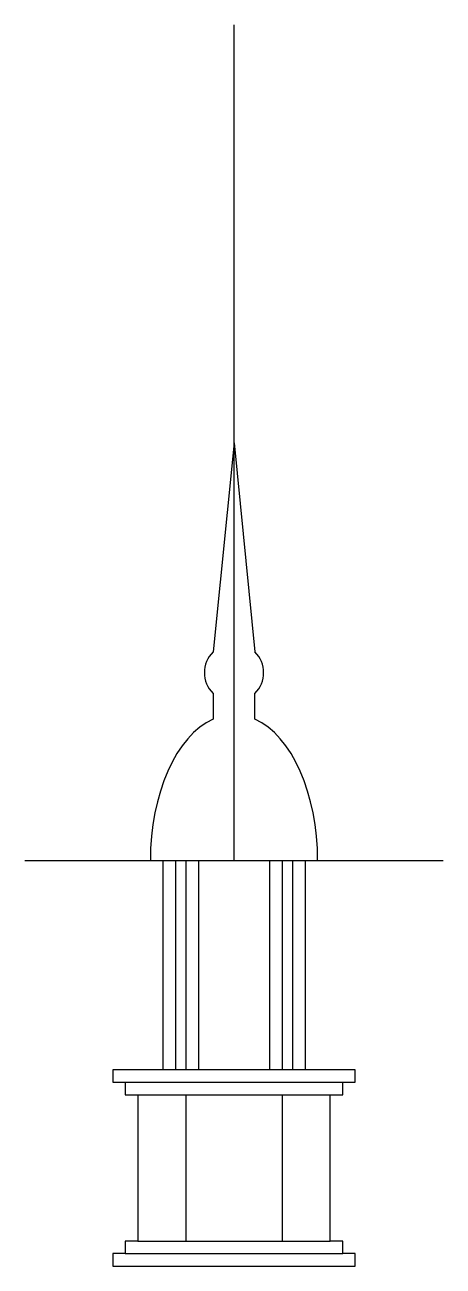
# Model space of a CAD drawing. Header units: inches. Extents: x -50 to 50, y -97 to 200.
import ezdxf

# ---------------------------------------------------------------- set-up
doc = ezdxf.new("R2010")
doc.units = ezdxf.units.IN
doc.header["$MEASUREMENT"] = 0

msp = doc.modelspace()

# ---------------------------------------------------------------- linework, layer by layer
for p, q in [((0, 0), (0, 200)), ((0, 100), (-5, 50)), ((0, 100), (5, 50)), ((-5, 40), (-5, 33.89)), ((5, 33.89), (5, 40)), ((50, 0), (-50, 0)), ((-17, 0), (-17, -50)), ((-14, 0), (-14, -50)), ((-11.5, 0), (-11.5, -50)), ((-8.5, 0), (-8.5, -50)), ((8.5, 0), (8.5, -50)), ((11.5, 0), (11.5, -50)), ((14, 0), (14, -50)), ((17, 0), (17, -50)), ((29, -50), (-29, -50)), ((-29, -50), (-29, -53)), ((29, -53), (29, -50)), ((-29, -53), (-26, -53)), ((-26, -53), (-26, -56)), ((-26, -53), (26, -53)), ((26, -56), (26, -53)), ((26, -53), (29, -53)), ((-26, -56), (-23, -56)), ((-23, -56), (-23, -91)), ((-23, -56), (23, -56)), ((-11.5, -56), (-11.5, -91)), ((11.5, -56), (11.5, -91)), ((23, -91), (23, -56)), ((23, -56), (26, -56)), ((-23, -91), (-26, -91)), ((-26, -91), (-26, -94)), ((-23, -91), (23, -91)), ((26, -91), (23, -91)), ((26, -94), (26, -91)), ((-26, -94), (-29, -94)), ((-29, -94), (-29, -97)), ((-26, -94), (26, -94)), ((29, -94), (26, -94)), ((29, -97), (29, -94)), ((-29, -97), (29, -97))]:
    msp.add_line(p, q)
for start, end in [(135, 225), (315, 45)]:
    msp.add_arc((0, 45), 7.07, start, end)
for start_param, end_param in [(0.25268, 1.570796), (4.712389, 6.030505)]:
    msp.add_ellipse((0, 0), major_axis=(0, 35), ratio=0.571429, start_param=start_param, end_param=end_param)

doc.saveas('drawing.dxf')
